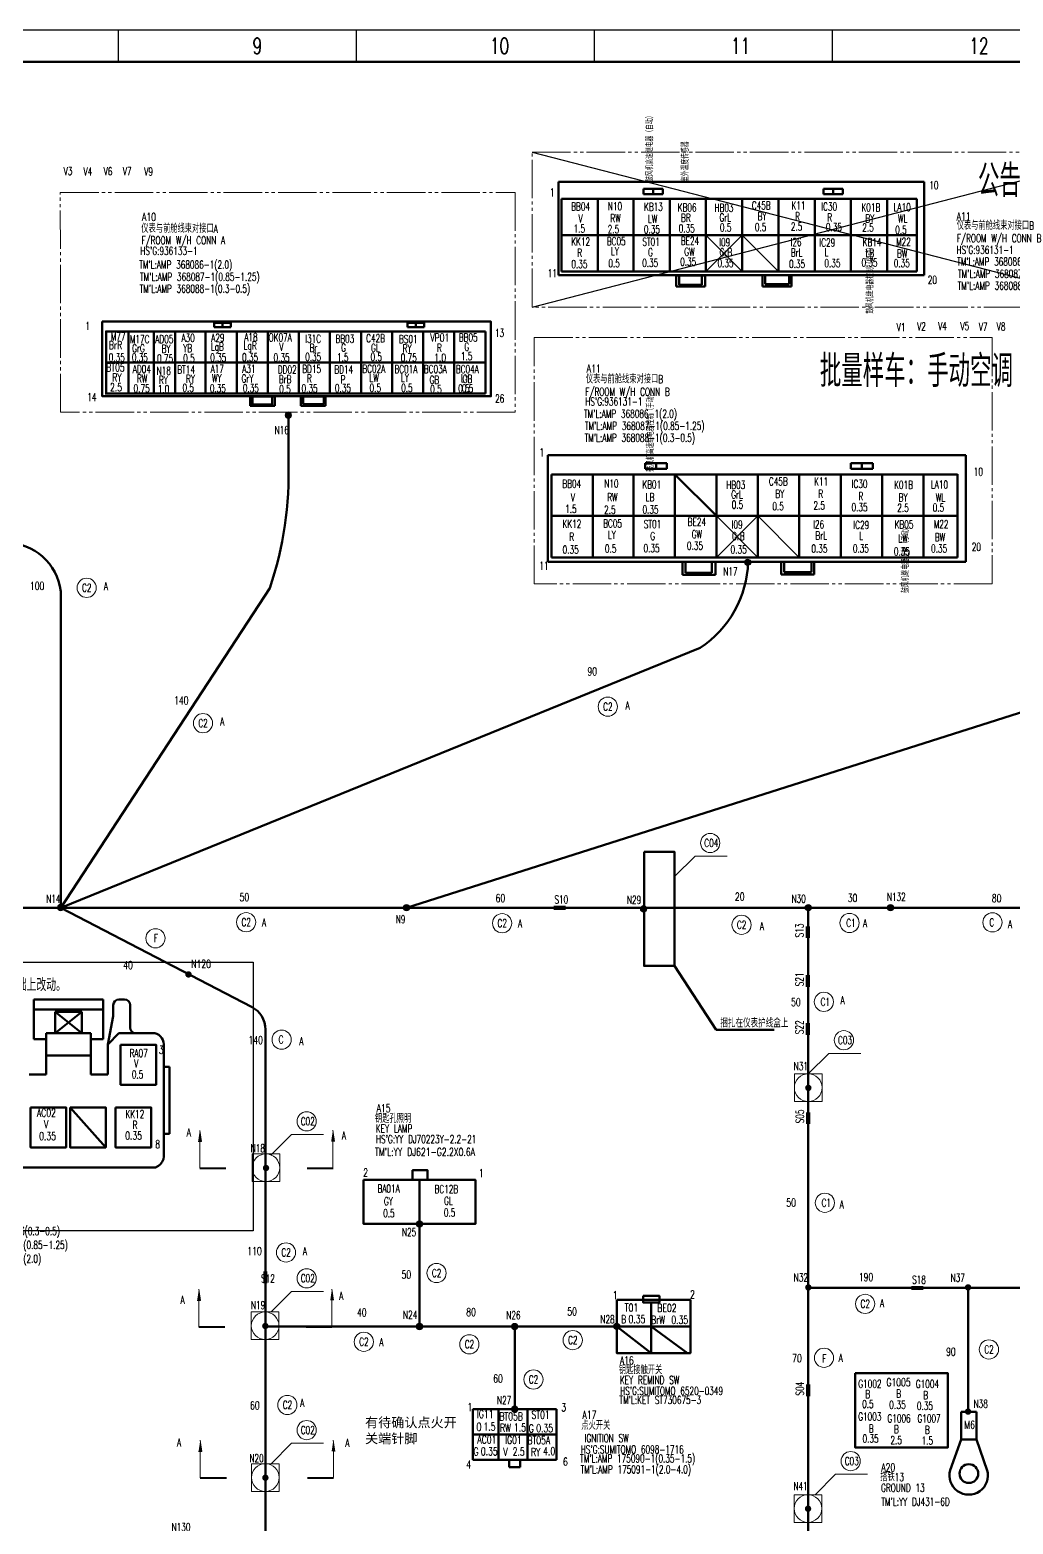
# Model space of a CAD drawing. Header units: millimetres. Extents: x 2201 to 4580, y 154 to 995.
# Drawn here: x 2768 to 3075, y 528.1 to 994.9 of the extents above; entities that cross this region are included whole.
import ezdxf
from ezdxf.enums import TextEntityAlignment as Align

# ---------------------------------------------------------------- set-up
doc = ezdxf.new("R2010")
doc.units = ezdxf.units.MM
doc.linetypes.add('PHANTOM', pattern=[17, 12, -1, 1, -1, 1, -1])
for name, color, linetype, lineweight in [('0Filament', 7, 'Continuous', 20), ('2FRAME', 2, 'Continuous', 70), ('4CONTOUR', 4, 'Continuous', 50), ('5PHANTOM', 6, 'PHANTOM', 20)]:
    doc.layers.add(name, color=color, linetype=linetype, lineweight=lineweight)
doc.layers.add('2FRAM', color=2, linetype='Continuous')
doc.styles.add('HZ', font='TXT', dxfattribs={"width": 0.7, "height": 4, "bigfont": 'HZTXT'})
doc.styles.get("Standard").update_dxf_attribs({"font": 'txt.shx', "height": 5})

msp = doc.modelspace()

# ---------------------------------------------------------------- hatches: boundary and pattern name
at = {"layer": '0Filament'}
h = msp.add_hatch(color=256, dxfattribs=at)
edge = h.paths.add_edge_path()
edge.add_arc((2848.74, 874.51), 1, 0, 360)
h = msp.add_hatch(color=256, dxfattribs=at)
edge = h.paths.add_edge_path()
edge.add_arc((2992.19, 828.53), 1, 0, 360)
h = msp.add_hatch(color=256, dxfattribs=at)
edge = h.paths.add_edge_path()
edge.add_arc((2777.66, 720.69), 1, 0, 360)
h = msp.add_hatch(color=256, dxfattribs=at)
edge = h.paths.add_edge_path()
edge.add_arc((2885.64, 720.64), 1, 0, 360)
for points in [[(2931.61, 721.25), (2935.3, 721.25), (2935.3, 719.94), (2931.61, 719.94)], [(3010.28, 711.15), (3010.28, 714.84), (3011.59, 714.84), (3011.59, 711.15)], [(3010.28, 695.88), (3010.28, 699.57), (3011.59, 699.57), (3011.59, 695.88)], [(3010.28, 680.92), (3010.28, 684.61), (3011.59, 684.61), (3011.59, 680.92)], [(3010.42, 653.07), (3010.42, 656.76), (3011.73, 656.76), (3011.73, 653.07)], [(2840.92, 603.32), (2840.92, 607.01), (2842.22, 607.01), (2842.22, 603.32)], [(3043.29, 602.47), (3046.98, 602.47), (3046.98, 601.17), (3043.29, 601.17)], [(3010.42, 568.02), (3010.42, 571.71), (3011.73, 571.71), (3011.73, 568.02)]]:
    msp.add_hatch(color=256, dxfattribs=at).paths.add_polyline_path(points)
h = msp.add_hatch(color=256, dxfattribs=at)
edge = h.paths.add_edge_path()
edge.add_arc((2959.67, 720.26), 1, 0, 360)
h = msp.add_hatch(color=256, dxfattribs=at)
edge = h.paths.add_edge_path()
edge.add_arc((3011.09, 720.65), 1, 0, 360)
h = msp.add_hatch(color=256, dxfattribs=at)
edge = h.paths.add_edge_path()
edge.add_arc((3036.76, 720.66), 1, 0, 360)
h = msp.add_hatch(color=256, dxfattribs=at)
edge = h.paths.add_edge_path()
edge.add_arc((2817.56, 699.79), 1, 0, 360)
h = msp.add_hatch(color=256, dxfattribs=at)
edge = h.paths.add_edge_path()
edge.add_arc((3011.11, 664.36), 1, 0, 360)
h = msp.add_hatch(color=256, dxfattribs=at)
h.dxf.hatch_style = 1
h.paths.add_polyline_path([(2820.57, 647.58), (2821.59, 647.58), (2821.08, 651.08)])
h = msp.add_hatch(color=256, dxfattribs=at)
h.dxf.hatch_style = 1
h.paths.add_polyline_path([(2862.12, 647.6), (2863.14, 647.6), (2862.63, 651.1)])
h = msp.add_hatch(color=256, dxfattribs=at)
edge = h.paths.add_edge_path()
edge.add_arc((2841.77, 639.33), 1, 0, 360)
h = msp.add_hatch(color=256, dxfattribs=at)
edge = h.paths.add_edge_path()
edge.add_arc((2889.68, 621.84), 1, 0, 360)
h = msp.add_hatch(color=256, dxfattribs=at)
edge = h.paths.add_edge_path()
edge.add_arc((3011.11, 602.03), 1, 0, 360)
h = msp.add_hatch(color=256, dxfattribs=at)
edge = h.paths.add_edge_path()
edge.add_arc((3061, 602.03), 1, 0, 360)
h = msp.add_hatch(color=256, dxfattribs=at)
h.dxf.hatch_style = 1
h.paths.add_polyline_path([(2820.27, 597.98), (2821.3, 597.98), (2820.79, 601.48)])
h = msp.add_hatch(color=256, dxfattribs=at)
h.dxf.hatch_style = 1
h.paths.add_polyline_path([(2861.82, 598), (2862.85, 598), (2862.34, 601.5)])
h = msp.add_hatch(color=256, dxfattribs=at)
edge = h.paths.add_edge_path()
edge.add_arc((2841.54, 589.97), 1, 0, 360)
h = msp.add_hatch(color=256, dxfattribs=at)
edge = h.paths.add_edge_path()
edge.add_arc((2889.68, 589.8), 1, 0, 360)
h = msp.add_hatch(color=256, dxfattribs=at)
edge = h.paths.add_edge_path()
edge.add_arc((2919.41, 589.8), 1, 0, 360)
h = msp.add_hatch(color=256, dxfattribs=at)
edge = h.paths.add_edge_path()
edge.add_arc((2951.28, 589.88), 1, 0, 360)
h = msp.add_hatch(color=256, dxfattribs=at)
edge = h.paths.add_edge_path()
edge.add_arc((2919.41, 563.99), 1, 0, 360)
h = msp.add_hatch(color=256, dxfattribs=at)
edge = h.paths.add_edge_path()
edge.add_arc((3060.99, 563.24), 1, 0, 360)
h = msp.add_hatch(color=256, dxfattribs=at)
h.dxf.hatch_style = 1
h.paths.add_polyline_path([(2820.71, 550.77), (2821.74, 550.77), (2821.22, 554.27)])
h = msp.add_hatch(color=256, dxfattribs=at)
h.dxf.hatch_style = 1
h.paths.add_polyline_path([(2862.26, 550.79), (2863.29, 550.79), (2862.77, 554.29)])
h = msp.add_hatch(color=256, dxfattribs=at)
edge = h.paths.add_edge_path()
edge.add_arc((2841.58, 542.56), 1, 0, 360)
h = msp.add_hatch(color=256, dxfattribs=at)
edge = h.paths.add_edge_path()
edge.add_arc((3011.02, 532.88), 1, 0, 360)

# ---------------------------------------------------------------- linework, layer by layer
for p, q in [((2201.11, 994.87), (3390.11, 994.87)), ((2795.61, 994.87), (2795.61, 984.87)), ((2869.92, 994.87), (2869.92, 984.87)), ((2944.23, 994.87), (2944.23, 984.87)), ((3018.54, 994.87), (3018.54, 984.87))]:
    msp.add_line(p, q)
for p, q in [((2969.34, 730.35), (2975.73, 736.73)), ((2975.73, 736.73), (2985.73, 736.73)), ((3011.09, 668.75), (3017.47, 675.13)), ((3017.47, 675.13), (3027.47, 675.13)), ((3006.75, 660.11), (3006.75, 668.75)), ((3006.75, 668.75), (3015.39, 668.75)), ((3015.39, 668.75), (3015.39, 660.11)), ((3015.39, 660.11), (3006.75, 660.11)), ((2821.08, 651.08), (2821.59, 647.58)), ((2843.34, 643.4), (2849.72, 649.79)), ((2849.72, 649.79), (2859.72, 649.79)), ((2862.63, 651.1), (2863.14, 647.6)), ((2821.59, 647.58), (2820.57, 647.58)), ((2821.08, 639.31), (2821.07, 647.57)), ((2862.65, 639.41), (2862.65, 647.62)), ((2837.41, 635.08), (2837.41, 643.72)), ((2837.41, 643.72), (2846.05, 643.72)), ((2846.05, 643.72), (2846.05, 635.08)), ((2846.05, 635.08), (2837.41, 635.08)), ((2821.3, 597.98), (2820.27, 597.98)), ((2820.79, 601.48), (2821.3, 597.98)), ((2820.79, 589.71), (2820.79, 598.12)), ((2843.34, 594.36), (2849.72, 600.75)), ((2849.72, 600.75), (2859.72, 600.75)), ((2862.34, 601.5), (2862.85, 598)), ((2862.36, 589.71), (2862.36, 598.03)), ((2837.18, 585.72), (2837.18, 594.36)), ((2837.18, 594.36), (2845.82, 594.36)), ((2845.82, 594.36), (2845.82, 585.72)), ((2845.82, 585.72), (2837.18, 585.72)), ((2821.22, 554.27), (2821.74, 550.77)), ((2843.34, 546.95), (2849.72, 553.33)), ((2849.72, 553.33), (2859.72, 553.33)), ((2862.77, 554.29), (2863.29, 550.79)), ((2862.79, 542.6), (2862.79, 550.81)), ((2821.74, 550.77), (2820.71, 550.77)), ((2821.23, 542.5), (2821.21, 550.76)), ((2837.22, 538.31), (2837.22, 546.95)), ((2837.22, 546.95), (2845.86, 546.95)), ((2845.86, 546.95), (2845.86, 538.31)), ((3013.2, 537.27), (3019.59, 543.65)), ((3019.59, 543.65), (3029.59, 543.65)), ((2845.86, 538.31), (2837.22, 538.31)), ((3006.66, 528.63), (3006.66, 537.27)), ((3006.66, 537.27), (3015.3, 537.27)), ((3015.3, 537.27), (3015.3, 528.63)), ((3015.3, 528.63), (3006.66, 528.63))]:
    msp.add_line(p, q, dxfattribs=at)
at = {"layer": '0Filament', "lineweight": 40}
for p, q in [((2821.08, 639.31), (2829.24, 639.31)), ((2854.59, 639.31), (2862.74, 639.31)), ((2820.79, 589.71), (2828.94, 589.71)), ((2854.3, 589.71), (2862.36, 589.71)), ((2821.23, 542.5), (2829.38, 542.5)), ((2854.73, 542.5), (2862.89, 542.5))]:
    msp.add_line(p, q, dxfattribs=at)
at = {"layer": '0Filament'}
for centre, radius in [((2848.74, 874.51), 1), ((2848.74, 874.51), 1), ((2992.19, 828.53), 1), ((2992.19, 828.53), 1), ((2785.77, 820.57), 3), ((2948.48, 783.45), 3), ((2822.08, 778.29), 3), ((2980.47, 740.85), 3), ((2777.66, 720.69), 1), ((2777.66, 720.69), 1), ((2835.55, 716.1), 3), ((2885.64, 720.64), 1), ((2885.64, 720.64), 1), ((2959.67, 720.26), 1), ((2959.67, 720.26), 1), ((3011.09, 720.65), 1), ((3011.09, 720.65), 1), ((3023.98, 715.88), 3), ((3036.76, 720.66), 1), ((3036.76, 720.66), 1), ((3068.59, 716.06), 3), ((2915.49, 715.79), 3), ((2990.26, 715.3), 3), ((2807.25, 711.09), 3), ((3015.96, 691.24), 3), ((2846.64, 679.43), 3), ((3022.22, 679.25), 3), ((3011.07, 664.43), 4.32), ((2854.47, 653.91), 3), ((2841.73, 639.4), 4.32), ((3016.28, 628.47), 3), ((2889.68, 621.84), 1), ((2889.68, 621.84), 1), ((2848.01, 612.95), 3), ((2854.47, 604.87), 3), ((2895.02, 606.51), 3), ((3028.84, 596.88), 3), ((2841.5, 590.04), 4.32), ((2889.68, 589.8), 1), ((2889.68, 589.8), 1), ((2919.41, 589.8), 1), ((2919.41, 589.8), 1), ((2937.54, 585.56), 3), ((2951.28, 589.88), 1), ((2951.28, 589.88), 1), ((2872.31, 585.04), 3), ((2905.27, 584.26), 3), ((3067.5, 582.65), 3), ((3016, 580.03), 3), ((2925.27, 573.26), 3), ((2848.44, 565.31), 3), ((2919.41, 563.99), 1), ((2919.41, 563.99), 1), ((2854.47, 557.45), 3), ((2841.54, 542.63), 4.32), ((3024.34, 547.77), 3), ((3010.98, 532.95), 4.32)]:
    msp.add_circle(centre, radius, dxfattribs=at)
at = {"layer": '2FRAM', "linetype": 'ByBlock', "lineweight": 50}
msp.add_line((2211.11, 984.87), (4569.11, 984.87), dxfattribs=at)
at = {"layer": '2FRAME', "color": 1, "lineweight": -2}
for p, q in [((2924.89, 956.69), (3111.92, 908.3)), ((2924.89, 908.3), (3111.92, 956.69)), ((2979.13, 930.74), (2990.45, 919.41)), ((2979.13, 919.41), (2990.45, 930.74)), ((2990.45, 930.74), (3001.78, 919.41)), ((2982.41, 843.02), (2995.35, 830.08)), ((2982.41, 830.08), (2995.35, 843.02))]:
    msp.add_line(p, q, dxfattribs=at)
at = {"layer": '2FRAME', "color": 4, "lineweight": -2}
msp.add_line((2995.35, 843.02), (3008.28, 830.08), dxfattribs=at)
at = {"layer": '2FRAME', "color": 1, "lineweight": -2}
msp.add_lwpolyline([(2723.45, 703.61), (2837.74, 703.61), (2837.74, 619.72), (2723.45, 619.72)], close=True, dxfattribs=at)
at = {"layer": '4CONTOUR'}
for p, q in [((2933.1, 947.36), (3047.25, 947.36)), ((2933.1, 918.2), (2933.1, 947.36)), ((2959.64, 945.2), (2965.63, 945.2)), ((2959.64, 943.59), (2959.64, 945.2)), ((2965.63, 943.59), (2959.64, 943.59)), ((2962.65, 945.2), (2962.65, 943.59)), ((2965.63, 945.2), (2965.63, 943.59)), ((3015.89, 945.2), (3021.88, 945.2)), ((3015.89, 943.59), (3015.89, 945.2)), ((3021.88, 943.59), (3015.89, 943.59)), ((3018.9, 945.2), (3018.9, 943.59)), ((3021.88, 945.2), (3021.88, 943.59)), ((3047.25, 947.36), (3047.25, 918.2)), ((3045.01, 942.06), (2934.03, 942.06)), ((2934.04, 919.41), (2934.04, 942.06)), ((2945.37, 919.41), (2945.37, 942.06)), ((2956.49, 919.41), (2956.49, 942.06)), ((2967.81, 919.41), (2967.81, 942.06)), ((2979.13, 919.41), (2979.13, 942.06)), ((2990.45, 919.41), (2990.45, 942.06)), ((3001.78, 919.41), (3001.78, 942.06)), ((3013.1, 919.41), (3013.1, 942.06)), ((3024.42, 919.41), (3024.42, 942.06)), ((3035.74, 919.41), (3035.74, 942.06)), ((3045.01, 942.06), (3045.01, 919.41)), ((3045.01, 930.74), (2934.04, 930.74)), ((3047.25, 918.2), (2933.1, 918.2)), ((3045.01, 919.41), (2934.04, 919.41)), ((2969.86, 918.17), (2978.85, 918.17)), ((2969.86, 914.69), (2969.86, 918.17)), ((2970.73, 918.14), (2970.73, 915.23)), ((2970.73, 915.23), (2977.89, 915.23)), ((2977.89, 915.23), (2977.89, 918.22)), ((2978.85, 918.17), (2978.85, 914.69)), ((2996.81, 918.2), (3005.81, 918.2)), ((2996.81, 914.72), (2996.81, 918.2)), ((2997.61, 918.25), (2997.61, 915.41)), ((2997.61, 915.41), (3005.13, 915.41)), ((3005.13, 915.41), (3005.13, 918.22)), ((3005.81, 918.2), (3005.81, 914.72)), ((2978.85, 914.69), (2969.86, 914.69)), ((3005.81, 914.72), (2996.81, 914.72)), ((2825.62, 903.37), (2830.76, 903.37)), ((2825.62, 901.99), (2825.62, 903.37)), ((2830.76, 901.99), (2825.62, 901.99)), ((2828.2, 903.37), (2828.2, 901.99)), ((2830.76, 903.37), (2830.76, 901.99)), ((2885.96, 903.37), (2891.1, 903.37)), ((2885.96, 901.99), (2885.96, 903.37)), ((2891.1, 901.99), (2885.96, 901.99)), ((2888.54, 903.37), (2888.54, 901.99)), ((2891.1, 903.37), (2891.1, 901.99)), ((2910.26, 900.68), (2791.68, 900.68)), ((2791.86, 900.77), (2791.86, 881.24)), ((2798.83, 881.27), (2798.83, 900.68)), ((2806.71, 881.27), (2806.71, 900.68)), ((2813.39, 881.27), (2813.39, 900.68)), ((2822.92, 881.27), (2822.92, 900.68)), ((2832.63, 881.27), (2832.63, 900.68)), ((2842.33, 881.27), (2842.33, 900.68)), ((2852.04, 881.27), (2852.04, 900.68)), ((2861.74, 881.27), (2861.74, 900.68)), ((2871.45, 881.27), (2871.45, 900.68)), ((2881.15, 881.27), (2881.15, 900.68)), ((2890.85, 881.27), (2890.85, 900.68)), ((2900.56, 881.27), (2900.56, 900.68)), ((2910.26, 881.27), (2910.26, 900.68)), ((2910.26, 890.98), (2791.86, 890.98)), ((2910.26, 881.27), (2791.58, 881.27)), ((2836.84, 880.36), (2844.55, 880.36)), ((2836.84, 877.38), (2836.84, 880.36)), ((2837.59, 880.33), (2837.59, 877.84)), ((2837.59, 877.84), (2843.73, 877.84)), ((2843.73, 877.84), (2843.73, 880.4)), ((2844.55, 880.36), (2844.55, 877.38)), ((2852.68, 880.36), (2860.39, 880.36)), ((2852.68, 877.38), (2852.68, 880.36)), ((2853.36, 880.4), (2853.36, 877.97)), ((2853.36, 877.97), (2859.81, 877.97)), ((2859.81, 877.97), (2859.81, 880.38)), ((2860.39, 880.36), (2860.39, 877.38)), ((2844.55, 877.38), (2836.84, 877.38)), ((2848.74, 874.51), (2848.74, 860.05)), ((2860.39, 877.38), (2852.68, 877.38)), ((2929.79, 862.01), (3060.25, 862.01)), ((2929.79, 828.69), (2929.79, 862.01)), ((2960.12, 859.55), (2966.97, 859.55)), ((2960.12, 857.71), (2960.12, 859.55)), ((2963.57, 859.56), (2963.57, 857.63)), ((2966.97, 859.55), (2966.97, 857.71)), ((3024.41, 859.55), (3031.26, 859.55)), ((3024.41, 857.71), (3024.41, 859.55)), ((3027.85, 859.56), (3027.85, 857.63)), ((3031.26, 859.55), (3031.26, 857.71)), ((3060.25, 862.01), (3060.25, 828.69)), ((3057.7, 855.96), (2930.86, 855.96)), ((2930.88, 830.08), (2930.88, 855.96)), ((2943.81, 830.08), (2943.81, 855.96)), ((2956.53, 830.08), (2956.53, 855.96)), ((2966.97, 857.71), (2960.12, 857.71)), ((2969.47, 830.08), (2969.47, 855.96)), ((2969.47, 855.96), (2982.41, 843.02)), ((2982.41, 830.08), (2982.41, 855.96)), ((2995.35, 830.08), (2995.35, 855.96)), ((3008.28, 830.08), (3008.28, 855.96)), ((3021.22, 830.08), (3021.22, 855.96)), ((3031.26, 857.71), (3024.41, 857.71)), ((3034.16, 830.08), (3034.16, 855.96)), ((3047.1, 830.08), (3047.1, 855.96)), ((3057.7, 856.03), (3057.7, 830.08)), ((3057.7, 843.02), (2930.88, 843.02)), ((3060.25, 828.69), (2929.79, 828.69)), ((3057.7, 830.08), (2930.88, 830.08)), ((2971.8, 828.66), (2982.09, 828.66)), ((2971.8, 824.68), (2971.8, 828.66)), ((2972.8, 828.62), (2972.8, 825.3)), ((2980.99, 825.3), (2980.99, 828.72)), ((2982.09, 828.66), (2982.09, 824.68)), ((3002.61, 828.69), (3012.9, 828.69)), ((3002.61, 824.71), (3002.61, 828.69)), ((3003.52, 828.75), (3003.52, 825.5)), ((3012.12, 825.5), (3012.12, 828.71)), ((3012.9, 828.69), (3012.9, 824.71)), ((2982.09, 824.68), (2971.8, 824.68)), ((2972.8, 825.3), (2980.99, 825.3)), ((3012.9, 824.71), (3002.61, 824.71)), ((3003.52, 825.5), (3012.12, 825.5)), ((2777.66, 720.65), (2842.91, 820.49)), ((2777.66, 720.65), (2777.66, 819.46)), ((2977.35, 801.83), (2777.66, 720.65)), ((2885.64, 720.64), (3120.36, 795.36)), ((2493.14, 720.65), (4099.57, 720.65)), ((2777.66, 720.65), (2837.27, 689.68)), ((3011.09, 720.65), (3011.09, 239.73)), ((2969.34, 702.47), (2982.38, 682.53)), ((2769.23, 691.96), (2790.93, 691.96)), ((2769.23, 691.96), (2769.23, 691.25)), ((2769.23, 691.25), (2769.23, 690.56)), ((2790.93, 691.96), (2790.93, 691.25)), ((2790.93, 691.25), (2790.93, 690.56)), ((2794.2, 690.89), (2794.07, 690.21)), ((2794.58, 691.45), (2794.2, 690.89)), ((2795.14, 691.83), (2794.58, 691.45)), ((2795.83, 691.97), (2795.14, 691.83)), ((2795.83, 691.96), (2797.58, 691.96)), ((2798.27, 691.83), (2797.58, 691.97)), ((2798.82, 691.45), (2798.27, 691.83)), ((2799.2, 690.89), (2798.82, 691.45)), ((2799.34, 690.21), (2799.2, 690.89)), ((2769.23, 690.56), (2769.23, 688.81)), ((2769.23, 688.81), (2790.93, 688.81)), ((2769.23, 688.1), (2769.23, 688.81)), ((2769.23, 683.03), (2769.23, 688.1)), ((2775.88, 688.1), (2784.28, 688.1)), ((2775.88, 686.53), (2775.88, 688.1)), ((2775.88, 688.1), (2784.28, 681.46)), ((2784.28, 688.1), (2775.88, 681.46)), ((2775.88, 686.53), (2775.88, 685.69)), ((2784.28, 686.53), (2784.28, 688.1)), ((2784.28, 686.53), (2784.28, 685.69)), ((2790.93, 690.56), (2790.93, 688.81)), ((2790.93, 688.1), (2790.93, 688.81)), ((2790.93, 683.03), (2790.93, 688.1)), ((2792.33, 677.96), (2794.08, 686.71)), ((2794.08, 686.71), (2794.08, 690.21)), ((2799.33, 683.21), (2799.33, 690.21)), ((2769.23, 679.53), (2769.23, 683.03)), ((2775.88, 681.46), (2775.88, 685.69)), ((2784.28, 681.46), (2784.28, 685.69)), ((2790.93, 679.53), (2790.93, 683.03)), ((2799.32, 683.2), (2799.45, 682.51)), ((2799.45, 682.51), (2799.83, 681.96)), ((2799.83, 681.96), (2800.39, 681.58)), ((2800.39, 681.58), (2801.08, 681.44)), ((2841.58, 682.58), (2841.58, 470.94)), ((2982.38, 682.53), (3000.42, 682.53)), ((2769.23, 679.53), (2773.08, 679.53)), ((2773.08, 681.46), (2787.08, 681.46)), ((2773.08, 681.46), (2773.08, 674.46)), ((2787.08, 681.46), (2787.08, 674.46)), ((2787.08, 679.53), (2790.93, 679.53)), ((2792.33, 677.96), (2795.83, 681.46)), ((2792.33, 668.5), (2792.33, 677.96)), ((2795.83, 681.46), (2806.33, 681.46)), ((2807.05, 681.41), (2806.35, 681.48)), ((2807.71, 681.2), (2807.05, 681.41)), ((2808.3, 680.88), (2807.71, 681.2)), ((2808.82, 680.45), (2808.3, 680.88)), ((2809.25, 679.93), (2808.82, 680.45)), ((2809.57, 679.34), (2809.25, 679.93)), ((2809.78, 678.68), (2809.57, 679.34)), ((2809.85, 677.97), (2809.78, 678.68)), ((2809.83, 642.96), (2809.83, 677.96)), ((2773.08, 674.46), (2787.08, 674.46)), ((2773.08, 674.46), (2773.08, 668.5)), ((2787.08, 674.46), (2787.08, 668.5)), ((2767.83, 668.5), (2773.08, 668.5)), ((2787.08, 668.5), (2792.33, 668.5)), ((2809.83, 670.96), (2811.58, 670.96)), ((2811.58, 670.96), (2811.58, 649.96)), ((2780.61, 658.27), (2791.7, 645.74)), ((2809.83, 649.96), (2811.58, 649.96)), ((2807.31, 639.46), (2808.15, 639.97)), ((2808.15, 639.96), (2808.85, 640.52)), ((2808.85, 640.52), (2809.38, 641.22)), ((2809.38, 641.22), (2809.72, 642.04)), ((2809.72, 642.04), (2809.84, 642.94)), ((2738.85, 639.46), (2807.31, 639.46)), ((2889.68, 635.62), (2889.68, 621.84)), ((2889.68, 589.8), (2889.68, 621.84)), ((3011.09, 601.89), (3192.57, 601.89)), ((3060.98, 601.89), (3060.98, 563.11)), ((2962.08, 597.34), (2962.08, 581.51)), ((2841.58, 589.8), (2951.41, 589.8)), ((2919.41, 589.8), (2919.41, 563.99)), ((2951.31, 589.81), (2962.08, 581.51)), ((2951.41, 589.8), (2974.29, 589.81)), ((2962.08, 589.8), (2973.42, 581.51)), ((2906.37, 563.99), (2906.37, 548.12)), ((2932.45, 563.99), (2906.37, 563.99)), ((2914.32, 563.99), (2914.32, 548.12)), ((2923.38, 563.99), (2923.38, 548.12)), ((2932.45, 563.99), (2932.45, 548.12)), ((3058.82, 563.11), (3058.81, 554.48)), ((3063.62, 563.11), (3058.82, 563.11)), ((3058.82, 563.11), (3063.62, 563.11)), ((3063.62, 563.11), (3063.62, 554.48)), ((2932.45, 556.06), (2906.37, 556.06)), ((3055.41, 544.92), (3058.81, 554.48)), ((3063.62, 554.48), (3058.81, 554.48)), ((3063.62, 554.48), (3066.96, 544.88)), ((2932.45, 548.12), (2906.37, 548.12)), ((2917.64, 545.85), (2917.64, 548.12)), ((2921.17, 545.85), (2921.17, 548.12)), ((2921.17, 545.85), (2917.64, 545.85))]:
    msp.add_line(p, q, dxfattribs=at)
for points in [[(2790.65, 903.76), (2911.97, 903.76), (2911.97, 880.43), (2790.65, 880.43)], [(2959.84, 738.05), (2969.34, 738.05), (2969.34, 702.47), (2959.84, 702.47)], [(2796.33, 677.85), (2807.43, 677.85), (2807.43, 665.32), (2796.33, 665.32)], [(2768.25, 658.27), (2779.34, 658.27), (2779.34, 645.74), (2768.25, 645.74)], [(2780.61, 658.27), (2791.7, 658.27), (2791.7, 645.74), (2780.61, 645.74)], [(2794.81, 658.27), (2805.9, 658.27), (2805.9, 645.74), (2794.81, 645.74)], [(2872.22, 635.62), (2907.13, 635.62), (2907.13, 621.84), (2872.22, 621.84)], [(2887.53, 635.62), (2892.24, 635.62), (2892.24, 638.65), (2887.53, 638.65)], [(2951.31, 598.11), (2974.29, 598.11), (2974.29, 581.51), (2951.31, 581.51)], [(2959.53, 599.38), (2964.63, 599.38), (2964.63, 597.34), (2959.53, 597.34)], [(3025.75, 575.27), (3054.62, 575.27), (3054.62, 552), (3025.75, 552)]]:
    msp.add_lwpolyline(points, close=True, dxfattribs=at)
msp.add_circle((3061.24, 543.86), 2.93, dxfattribs=at)
for centre, radius, start, end in [((2738.34, 856.1), 110.47, 341.1948, 2.0478), ((2760.57, 817.49), 17.2, 6.5719, 90), ((2958.85, 829.74), 33.49, 303.5317, 358.1952), ((2833.58, 682.58), 8, 0, 62.55), ((3061.18, 543.28), 6, 164.1544, 15.5029)]:
    msp.add_arc(centre, radius, start, end, dxfattribs=at)
at = {"layer": '5PHANTOM'}
for points in [[(2924.89, 956.69), (3111.92, 956.69), (3111.92, 908.3), (2924.89, 908.3)], [(2777.52, 944.09), (2919.56, 944.09), (2919.56, 875.46), (2777.61, 875.46)], [(2925.55, 898.73), (3068.53, 898.73), (3068.53, 821.77), (2925.55, 821.77)]]:
    msp.add_lwpolyline(points, close=True, dxfattribs=at)

# ---------------------------------------------------------------- texts
at = {"lineweight": -2, "style": 'HZ', "width": 0.7}
for s, p in [('9', (2837.56, 987.36)), ('10', (2911.68, 987.36)), ('11', (2986.97, 987.36)), ('12', (3061.39, 987.36))]:
    msp.add_text(s, height=5, dxfattribs=at).set_placement(p)
at = {"layer": '0Filament', "color": 1, "style": 'HZ', "width": 0.67}
for s, p in [('鼓风机高速继电器（自动）', (2962.63, 947.36)), ('室外温度传感器', (2973.71, 947.36)), ('鼓风机继电器控制（自动）', (3031.44, 906.24)), ('鼓风机高速继电器控制（手动）', (2962.85, 856.84)), ('鼓风机继电器控制（手动）', (3042.5, 818.97))]:
    msp.add_text(s, height=2, rotation=90, dxfattribs=at).set_placement(p)
for s, p in [('公告样车：自动空调', (3064.07, 942.76)), ('批量样车：手动空调', (3014.7, 883.28))]:
    msp.add_text(s, height=10, dxfattribs=at).set_placement(p)
at = {"layer": '0Filament', "style": 'HZ', "width": 0.67}
for s, p in [('V3', (2778.57, 949.53)), ('V4', (2784.78, 949.35)), ('V6', (2791.06, 949.44)), ('V7', (2797.08, 949.45)), ('V9', (2803.74, 949.37)), ('10', (3048.89, 945.1)), ('1', (2930.39, 942.87)), ('仪表与前舱线束对接口A', (2802.83, 931.52)), ('仪表与前舱线束对接口B', (3057.44, 932.46)), ('F/ROOM W/H CONN A', (2802.87, 927.88)), ('I09', (2983.28, 927.28)), ('F/ROOM W/H CONN B', (3057.5, 928.53)), ("HS'G:936133-1", (2802.53, 924.58)), ('GrB', (2983.39, 924.13)), ("HS'G:936131-1", (3057.36, 924.89)), ("TM'L:AMP 368086-1(2.0)", (2802.16, 920.28)), ('11', (2929.72, 917.59)), ('0.35', (2982.73, 920.77)), ("TM'L:AMP 368086-1(2.0)", (3057.57, 921.22)), ("TM'L:AMP 368087-1(0.85-1.25)", (3057.83, 917.42)), ("TM'L:AMP 368088-1(0.3-0.5) ", (2802.3, 912.77)), ("TM'L:AMP 368087-1(0.85-1.25)", (2802.42, 916.48)), ('20', (3048.41, 915.52)), ("TM'L:AMP 368088-1(0.3-0.5) ", (3057.74, 913.71)), ('1', (2785.34, 901.12)), ('13', (2913.25, 898.94)), ('V1', (3038.71, 900.75)), ('V2', (3045.08, 901.01)), ('V4', (3051.63, 901.05)), ('V5', (3058.6, 901.09)), ('V7', (3064.36, 900.89)), ('V8', (3069.93, 900.94)), ('仪表与前舱线束对接口B', (2941.63, 884.49)), ('F/ROOM W/H CONN B', (2941.46, 880.56)), ('14', (2785.98, 878.88)), ('26', (2913.3, 878.43)), ("HS'G:936131-1", (2941.45, 877.53)), ("TM'L:AMP 368086-1(2.0)", (2941.06, 873.71)), ('N16', (2844.44, 868.59)), ("TM'L:AMP 368088-1(0.3-0.5) ", (2941.24, 866.2)), ("TM'L:AMP 368087-1(0.85-1.25)", (2941.32, 869.92)), ('1', (2927.16, 861.61)), ('10', (3062.76, 855.59)), ('I09', (2987.14, 839.07)), ('GrB', (2987.27, 835.46)), ('0.35', (2986.84, 831.29)), ('20', (3062.15, 832.11)), ('11', (2927.12, 826.23)), ('N17', (2984.58, 824.43)), ('C2', (2784.33, 819.33)), ('A', (2791.13, 819.88)), ('C2', (2947.04, 782.2)), ('A', (2954.04, 782.59)), ('C2', (2820.64, 777.05)), ('A', (2827.44, 777.59)), ('C04', (2978.62, 739.62)), ('N14', (2773.16, 722.17)), ('S10', (2931.83, 721.96)), ('N29', (2954.46, 721.82)), ('N30', (3005.88, 722.21)), ('N132', (3035.64, 722.77)), ('C2', (2834.11, 714.86)), ('A', (2840.51, 714.81)), ('N9', (2882.3, 715.78)), ('C2', (2914.05, 714.55)), ('A', (2920.45, 714.5)), ('C2', (2988.82, 714.06)), ('A', (2995.96, 713.65)), ('C1', (3022.96, 714.62)), ('A', (3028.18, 714.52)), ('C', (3067.65, 714.82)), ('A', (3073.47, 714.29)), ('F', (2806.73, 709.87)), ('C1', (3014.94, 689.97)), ('A', (3021.17, 690.48)), ('C', (2845.7, 678.2)), ('A', (2852.19, 677.66)), ('C03', (3020.37, 678.01)), ('N31', (3006.55, 669.89)), ('C02', (2852.62, 652.67)), ('钥匙孔照明', (2875.8, 653.47)), ('A', (2817.02, 649.18)), ('A', (2865.44, 648.28)), ('KEY LAMP', (2876.06, 650.39)), ("HS'G:YY DJ70223Y-2.2-21", (2876.1, 647.08)), ('N18', (2836.98, 644.23)), ('C1', (3015.26, 627.21)), ('A', (3020.9, 626.65)), ('N25', (2884.22, 618.01)), ('C2', (2846.57, 611.71)), ('A', (2853.25, 612.05)), ('C2', (2893.58, 605.27)), ('S12', (2840.21, 603.54)), ('C02', (2852.62, 603.63)), ('N32', (3006.55, 603.89)), ('S18', (3043.51, 603.19)), ('N37', (3055.56, 603.81)), ('A', (2815.09, 596.94)), ('N19', (2837.08, 595.26)), ('A', (2864.61, 598.11)), ('C2', (3027.4, 595.64)), ('A', (3033.48, 595.84)), ('N24', (2884.56, 592.24)), ('N26', (2916.79, 592.07)), ('N28', (2946.18, 590.81)), ('C2', (2870.87, 583.8)), ('A', (2877.17, 583.72)), ('C2', (2903.83, 583.02)), ('C2', (2936.1, 584.32)), ('C2', (3066.06, 581.41)), ('F', (3015.49, 578.52)), ('A', (3020.58, 578.79)), ('C2', (2923.83, 572.02)), ('钥匙接触开关', (2951.94, 574.95)), ('KEY REMIND SW', (2952.26, 571.85)), ("HS'G:SUMITOMO 6520-0349", (2952.34, 568.43)), ('C2', (2847, 564.07)), ('A', (2852.43, 564.68)), ('N27', (2913.9, 565.52)), ("TM'L:KET ST730675-3", (2952.12, 565.61)), ('N38', (3062.71, 564.44)), ('点火开关', (2940.23, 557.6)), ('C02', (2852.62, 556.22)), ('A', (2813.98, 552.29)), ('A', (2866.55, 552.22)), ("HS'G:SUMITOMO 6098-1716", (2940.05, 550.16)), ('N20', (2836.59, 547.41)), ("TM'L:AMP 175090-1(0.35-1.5)", (2939.84, 547.34)), ("TM'L:AMP 175091-1(2.0-4.0)", (2939.98, 543.93)), ('C03', (3022.49, 546.53)), ('搭铁13', (3033.58, 541.53)), ('N41', (3006.45, 538.7)), ("TM'L:YY DJ431-6D", (3033.88, 533.83)), ('N130', (2812.29, 525.9))]:
    msp.add_text(s, height=2.5, dxfattribs=at).set_placement(p)
at = {"layer": '0Filament', "color": 3, "style": 'HZ', "width": 0.67}
for s, p in [('BB04', (2937.04, 938.45)), ('N10', (2948.5, 938.5)), ('IC30', (3015.14, 938.42)), ('K01B', (3027.69, 938.15)), ('LA10', (3037.7, 938.2)), ('1.5', (2937.8, 931.55)), ('V', (2939.37, 934.7)), ('2.5', (2948.45, 931.34)), ('RW', (2949.3, 934.78)), ('0.35', (3016.58, 932.04)), ('R', (3017, 935.03)), ('2.5', (3027.94, 931.88)), ('BY', (3028.92, 934.72)), ('0.5', (3038.23, 931.15)), ('WL', (3039.1, 934.74)), ('KK12 ', (2937.07, 927.47)), ('BC05', (2948.18, 927.58)), ('ST01 ', (2959.28, 927.42)), ('I26', (3005.54, 927.35)), ('IC29', (3014.56, 927.17)), ('M22 ', (3038.52, 927.4)), ('R ', (2938.96, 923.97)), ('LY', (2949.46, 924.48)), ('G ', (2961.06, 924.15)), ('BrL', (3005.63, 924.06)), ('L', (3016.14, 924.23)), ('BW', (3038.8, 923.8)), ('0.35', (2937.12, 920.44)), ('0.5', (2948.67, 920.71)), ('0.35', (2959.21, 920.83)), ('0.35', (3005.08, 920.49)), ('0.35', (3016.12, 920.75)), ('0.35', (3037.78, 920.75)), ('M17C', (2799.27, 897.01)), ('GrG', (2799.96, 894.15)), ('A30', (2815.36, 897.41)), ('YB', (2815.88, 894.17)), ('A29', (2824.66, 897.46)), ('LgB', (2824.51, 894.66)), ('A18', (2834.99, 897.63)), ('LgR', (2834.77, 894.99)), ('OK07A', (2842.57, 897.54)), ('V', (2845.92, 894.65)), ('I31C', (2854.01, 897.14)), ('Br', (2855.36, 894.3)), ('BB03', (2863.44, 897.13)), ('G', (2865.21, 894.35)), ('C42B ', (2873.04, 897.29)), ('GL ', (2874.55, 894.29)), ('BB05', (2901.96, 897.55)), ('G', (2903.71, 894.63)), ('0.35', (2792.65, 891.31)), ('0.35', (2799.86, 891.3)), ('0.5', (2815.91, 891.05)), ('0.35', (2824.35, 891.26)), ('0.35', (2834.28, 891.33)), ('0.35', (2844.13, 891.25)), ('0.35', (2853.99, 891.47)), ('1.5', (2863.92, 891.33)), ('0.5', (2874.4, 891.47)), ('1.5', (2902.61, 891.69)), ('N18 ', (2807.62, 887.14)), ('BT14', (2814.05, 887.49)), ('RY', (2816.78, 884.61)), ('A17', (2824.48, 887.75)), ('WY', (2824.91, 884.87)), ('GrY', (2834.12, 884.68)), ('A31', (2834.35, 887.74)), ('BD15', (2853.07, 887.69)), ('R', (2854.54, 884.75)), ('BD14', (2863.11, 887.54)), ('BC02A', (2871.84, 887.77)), ('LW', (2874.04, 884.97)), ('BC01A', (2881.86, 887.65)), ('LY', (2883.89, 884.97)), ('BC03A', (2891.05, 887.68)), ('BC04A', (2901.04, 887.63)), ('LY', (2902.61, 884.77)), ('GB', (2903.16, 884.59)), ('1.0', (2807.98, 881.41)), ('RY ', (2808.33, 884.26)), ('0.5', (2815.67, 881.83)), ('0.35', (2824.21, 881.64)), ('0.35', (2834.51, 881.72)), ('0.35', (2852.87, 881.6)), ('0.35', (2863.28, 881.73)), ('P', (2865.06, 884.4)), ('0.5', (2874.1, 881.78)), ('0.5', (2883.96, 881.78)), ('GB', (2892.83, 884.3)), ('0.5', (2893.06, 881.38)), ('0.5', (2901.75, 881.61)), ('0.5', (2902.91, 881.63)), ('BB04', (2934.29, 851.83)), ('N10', (2947.4, 851.89)), ('IC30', (3024.64, 851.8)), ('V', (2936.96, 847.54)), ('RW', (2948.31, 847.63)), ('KB01', (2959.26, 851.59)), ('LB', (2960.31, 847.63)), ('R', (3026.76, 847.92)), ('K01B', (3037.89, 851.49)), ('BY', (3039.31, 847.57)), ('LA10', (3049.34, 851.55)), ('WL', (3050.93, 847.59)), ('1.5', (2935.17, 843.95)), ('2.5', (2947.34, 843.71)), ('0.35', (2959.32, 843.76)), ('0.35', (3024.59, 844.51)), ('2.5', (3038.89, 844.33)), ('0.5', (3049.94, 844.4)), ('KK12 ', (2934.34, 839.29)), ('BC05', (2947.03, 839.41)), ('ST01 ', (2959.72, 839.23)), ('I26', (3012.59, 839.14)), ('IC29', (3025.17, 838.95)), ('KB05', (3038.03, 839.11)), ('M22 ', (3050.27, 839.21)), ('R ', (2936.49, 835.29)), ('LY', (2948.49, 835.87)), ('G ', (2961.75, 835.5)), ('BrL', (3013.31, 835.65)), ('L', (3026.98, 835.58)), ('LW', (3039.22, 834.78)), ('BW', (3050.6, 835.1)), ('0.35', (2934.39, 831.25)), ('0.5', (2947.59, 831.56)), ('0.35', (2959.64, 831.69)), ('0.35', (3012.06, 831.56)), ('0.35', (3025, 831.6)), ('0.35', (3037.81, 830.69)), ('0.35', (3049.43, 831.61)), ('RA07', (2799.17, 674)), ('V', (2800.61, 670.76)), ('0.5', (2799.85, 667.31)), ('KK12 ', (2797.87, 654.94)), ('BA01A', (2876.56, 631.63)), ('BC12B', (2894.38, 631.49)), ('GL', (2897.36, 627.83)), ('0.5', (2878.34, 623.95)), ('GY', (2878.58, 627.67)), ('0.5', (2897.3, 624.14)), ('G1002', (3026.71, 570.65)), ('B', (3028.93, 567.47)), ('G1004', (3044.66, 570.61)), ('B', (3047, 567.1)), ('0.5', (3027.9, 564.34)), ('0.35', (3045, 563.75)), ('G1006', (3035.8, 559.85)), ('G1007', (3045.17, 559.83)), ('2.5', (3036.75, 553.07)), ('B', (3037.88, 556.44)), ('B', (3047.52, 556.28)), ('1.5', (3046.46, 552.93))]:
    msp.add_text(s, height=2.5, dxfattribs=at).set_placement(p)
at = {"layer": '0Filament', "color": 2, "style": 'HZ', "width": 0.67}
for s, p in [('KB13', (2959.81, 938.35)), ('KB06', (2970.32, 938.14)), ('0.35', (2959.75, 931.3)), ('LW', (2961.03, 934.64)), ('0.35', (2970.62, 931.61)), ('BR', (2971.37, 934.91)), ('KB14', (3028.08, 927.29)), ('LB', (3028.95, 923.96)), ('0.35', (3027.7, 920.93))]:
    msp.add_text(s, height=2.5, dxfattribs=at).set_placement(p)
at = {"layer": '0Filament', "color": 6, "style": 'HZ', "width": 0.67}
for s, p in [('HB03 ', (2981.79, 938.05)), ('GrL', (2983.36, 935.04)), ('0.5', (2983.51, 931.9)), ('BS01 ', (2883.29, 897.04)), ('RY', (2884.44, 894.12)), ('0.75', (2883.83, 891.23)), ('DD02', (2845.44, 887.49)), ('BrB', (2845.76, 884.47)), ('0.5', (2845.9, 881.43)), ('HB03 ', (2985.46, 851.45)), ('GrL', (2987.03, 848.45)), ('0.5', (2987.17, 845.3))]:
    msp.add_text(s, height=2.5, dxfattribs=at).set_placement(p)
at = {"layer": '0Filament', "color": 3, "style": 'HZ', "width": 0.67}
for s, p in [('C45B', (2993.46, 941.27)), ('K11', (3005.84, 941.26)), ('0.5', (2994.41, 934.5)), ('BY', (2995.25, 937.9)), ('2.5', (3005.65, 934.69)), ('R', (3006.98, 937.9)), ('BE24', (2971.28, 930.22)), ('GW', (2972.38, 926.82)), ('0.35', (2971.08, 923.71)), ('M77', (2793.3, 900.37)), ('C45B', (2998.78, 855.06)), ('K11', (3012.93, 855.04)), ('BY', (3000.82, 851.21)), ('R', (3014.23, 851.21)), ('0.5', (2999.87, 847.32)), ('2.5', (3012.71, 847.54)), ('BE24', (2973.43, 842.43)), ('GW', (2974.69, 838.54)), ('0.35', (2973.2, 834.98)), ('G1003', (3026.68, 562.93)), ('0.35', (3028.03, 556.03)), ('B', (3029.98, 559.17))]:
    msp.add_text(s, height=2.5, dxfattribs=at).set_placement(p, align=Align.TOP_LEFT)
at = {"layer": '0Filament', "lineweight": -2, "style": 'HZ', "width": 0.7}
for s, p in [('A10', (2803.06, 935.18)), ('A11', (3057.44, 935.33)), ('A11', (2941.92, 887.8)), ('100', (2768.05, 819.93)), ('90', (2942.13, 793.19)), ('140', (2813.06, 784.16)), ('50', (2833.52, 722.69)), ('60', (2913.45, 722.38)), ('20', (2988.18, 722.85)), ('30', (3023.42, 722.43)), ('80', (3068.4, 722.36)), ('40', (2797.18, 701.46)), ('N120', (2818.43, 701.83)), ('50', (3005.73, 689.88)), ('捆扎在仪表护线盒上', (2983.62, 683.27)), ('140', (2836.29, 678.04)), ('A15', (2876.3, 656.72)), ("TM'L:YY DJ621-G2.2X0.6A", (2875.82, 643.08)), ('2', (2872.1, 636.64)), ('1', (2908.24, 636.46)), ('50', (3004.25, 627.29)), ('110', (2835.93, 612.13)), ('50', (2884.08, 604.8)), ('190', (3026.88, 604)), ('1', (2950.08, 598.35)), ('2', (2974.19, 598.6)), ('40', (2870.18, 592.94)), ('80', (2904.29, 593.07)), ('50', (2935.84, 593.25)), ('A16', (2952.25, 577.96)), ('70', (3006.07, 578.66)), ('90', (3054.12, 580.69)), ('60', (2912.7, 572.3)), ('60', (2836.78, 563.92)), ('1', (2904.67, 563.4)), ('3', (2933.97, 563.31)), ('A17', (2940.59, 560.98)), ('M6', (3059.83, 557.86)), ('4', (2904.28, 545.47)), ('6', (2934.5, 546.35)), ('A20', (3033.91, 544.53))]:
    msp.add_text(s, height=2.5, dxfattribs=at).set_placement(p)
at = {"layer": '0Filament', "color": 3, "lineweight": -2, "style": 'HZ', "width": 0.7}
for s, p in [('BrR', (2792.71, 895.14)), ('BT05', (2791.87, 888.16)), ('RY', (2793.76, 885.04)), ('2.5', (2793.07, 881.99)), ('AC02', (2770.23, 655.32)), ('V', (2772.45, 651.81)), ('R', (2800.07, 651.52)), ('0.35', (2770.95, 648.04)), ('0.35', (2797.79, 648.18)), ('B', (2952.65, 590.82)), ('T01', (2953.78, 594.46)), ('0.35', (2954.96, 590.89)), ('BrW', (2962.01, 590.65)), ('BE02', (2963.96, 594.35)), ('0.35', (2968.32, 590.65)), ('G1005', (3035.48, 571.14)), (' B', (3036.96, 567.6)), ('0.35', (3036.32, 564.1)), ('IG11', (2907.64, 561.22)), ('BT05B', (2914.63, 560.48)), ('ST01', (2924.66, 560.99)), ('O', (2907.43, 557.19)), ('AC01', (2907.77, 553.24)), ('1.5', (2909.68, 557.28)), ('RW', (2914.84, 556.9)), ('IG01', (2916.43, 553.14)), ('1.5', (2919.2, 557.01)), ('BT05A', (2923.38, 553.02)), ('G', (2923.79, 556.73)), ('0.35', (2926.15, 556.81)), ('G', (2906.55, 549.49)), ('0.35', (2908.86, 549.56)), ('V', (2915.88, 549.46)), ('2.5', (2918.78, 549.49)), ('RY', (2924.52, 549.34)), ('4.0', (2928.32, 549.63))]:
    msp.add_text(s, height=2.5, dxfattribs=at).set_placement(p)
at = {"layer": '0Filament', "style": 'HZ', "width": 0.67}
for s, p in [('S13', (3009.57, 711.37)), ('S21', (3009.57, 696.09)), ('S22', (3009.57, 681.13)), ('S05', (3009.71, 653.28)), ('S04', (3009.71, 568.23))]:
    msp.add_text(s, height=2.5, rotation=90, dxfattribs=at).set_placement(p)
at = {"layer": '0Filament', "color": 1, "lineweight": -2, "style": 'HZ', "width": 0.7}
msp.add_text('原图针脚有误，已在原图基础上改动。', height=4, dxfattribs=at).set_placement((2726.94, 694.58))
at = {"layer": '0Filament', "style": 'HZ', "width": 0.67}
for s, p in [('3', (2808.32, 677.5)), ('8', (2807.22, 648.03)), ("TM'L:KET ST730675-3(0.3-0.5)", (2740.84, 620.88)), ("TM'L:KET ST730676-3(0.85-1.25)", (2740.43, 616.53)), ("TM'L:KET ST730677-3(2.0)", (2740.43, 612.24)), ('GROUND 13', (3033.81, 540.67))]:
    msp.add_text(s, height=2.5, dxfattribs=at).set_placement(p, align=Align.TOP_LEFT)
msp.add_text('IGNITION SW', height=2.5, dxfattribs=at).set_placement((2948.13, 554.94), align=Align.MIDDLE)
at = {"layer": '0Filament', "color": 6, "char_height": 2.5, "attachment_point": 7, "style": 'HZ'}
for s, insert, width in [('{\\W0.67;AD05 }', (2807.18, 897.02), 13.3932), ('{\\W0.67;BY}', (2809.15, 893.99), 14.8113), ('{\\W0.67;0.75}', (2807.74, 890.98), 14.8113), ('{\\W0.67;AD04 }', (2800.16, 887.68), 13.3932), ('{\\W0.67;RW}', (2801.47, 884.73), 14.8113), ('{\\W0.67;0.75}', (2800.42, 881.64), 14.8113)]:
    msp.add_mtext(s, dxfattribs=dict(at, insert=insert, width=width))
for s, insert in [('VP01', (2893.07, 897.49)), ('R', (2895.11, 894.29)), ('1.0', (2894.26, 891.22))]:
    msp.add_mtext_dynamic_manual_height_columns(s, width=86.1035, gutter_width=1, heights=[0], dxfattribs=dict(at, insert=insert))
at = {"layer": '2FRAME', "color": 1, "lineweight": -2, "insert": (2872.69, 561.33), "char_height": 3, "attachment_point": 1}
msp.add_mtext_dynamic_manual_height_columns('{\\fSimSun|b0|i0|c134|p2;有待确认点火开关端针脚}', width=32.2526, gutter_width=25, heights=[0], dxfattribs=at)

doc.saveas('drawing.dxf')
